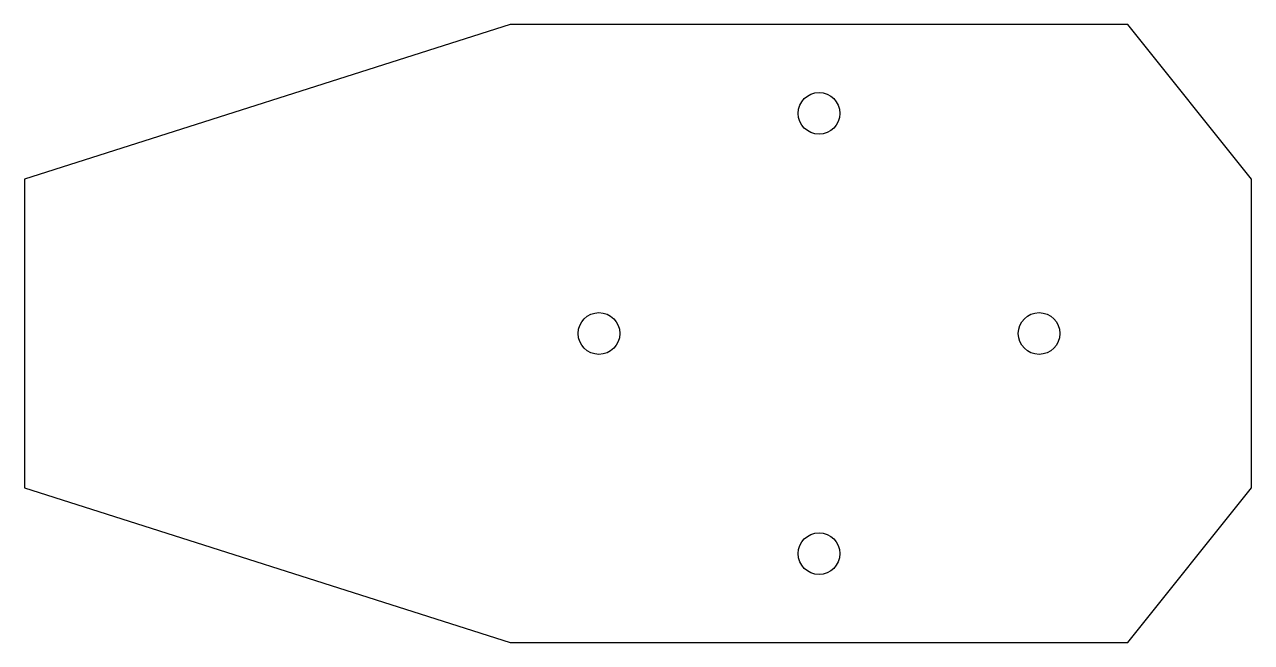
# Model space of a CAD drawing. Header units: millimetres. Extents: x 0 to 159, y 0 to 80.
import ezdxf

# ---------------------------------------------------------------- set-up
doc = ezdxf.new("R2010")
doc.units = ezdxf.units.MM
doc.layers.get('0').update_dxf_attribs({"linetype": 'CONTINUOUS'})

msp = doc.modelspace()

# ---------------------------------------------------------------- linework, layer by layer
msp.add_lwpolyline([(142.89, 80), (62.89, 80), (0, 60), (0, 20), (62.89, 0), (142.89, 0), (158.89, 20), (158.89, 60)], close=True)
for centre in [(102.89, 68.5), (74.39, 40), (131.39, 40), (102.89, 11.5)]:
    msp.add_circle(centre, 2.7)

doc.saveas('drawing.dxf')
